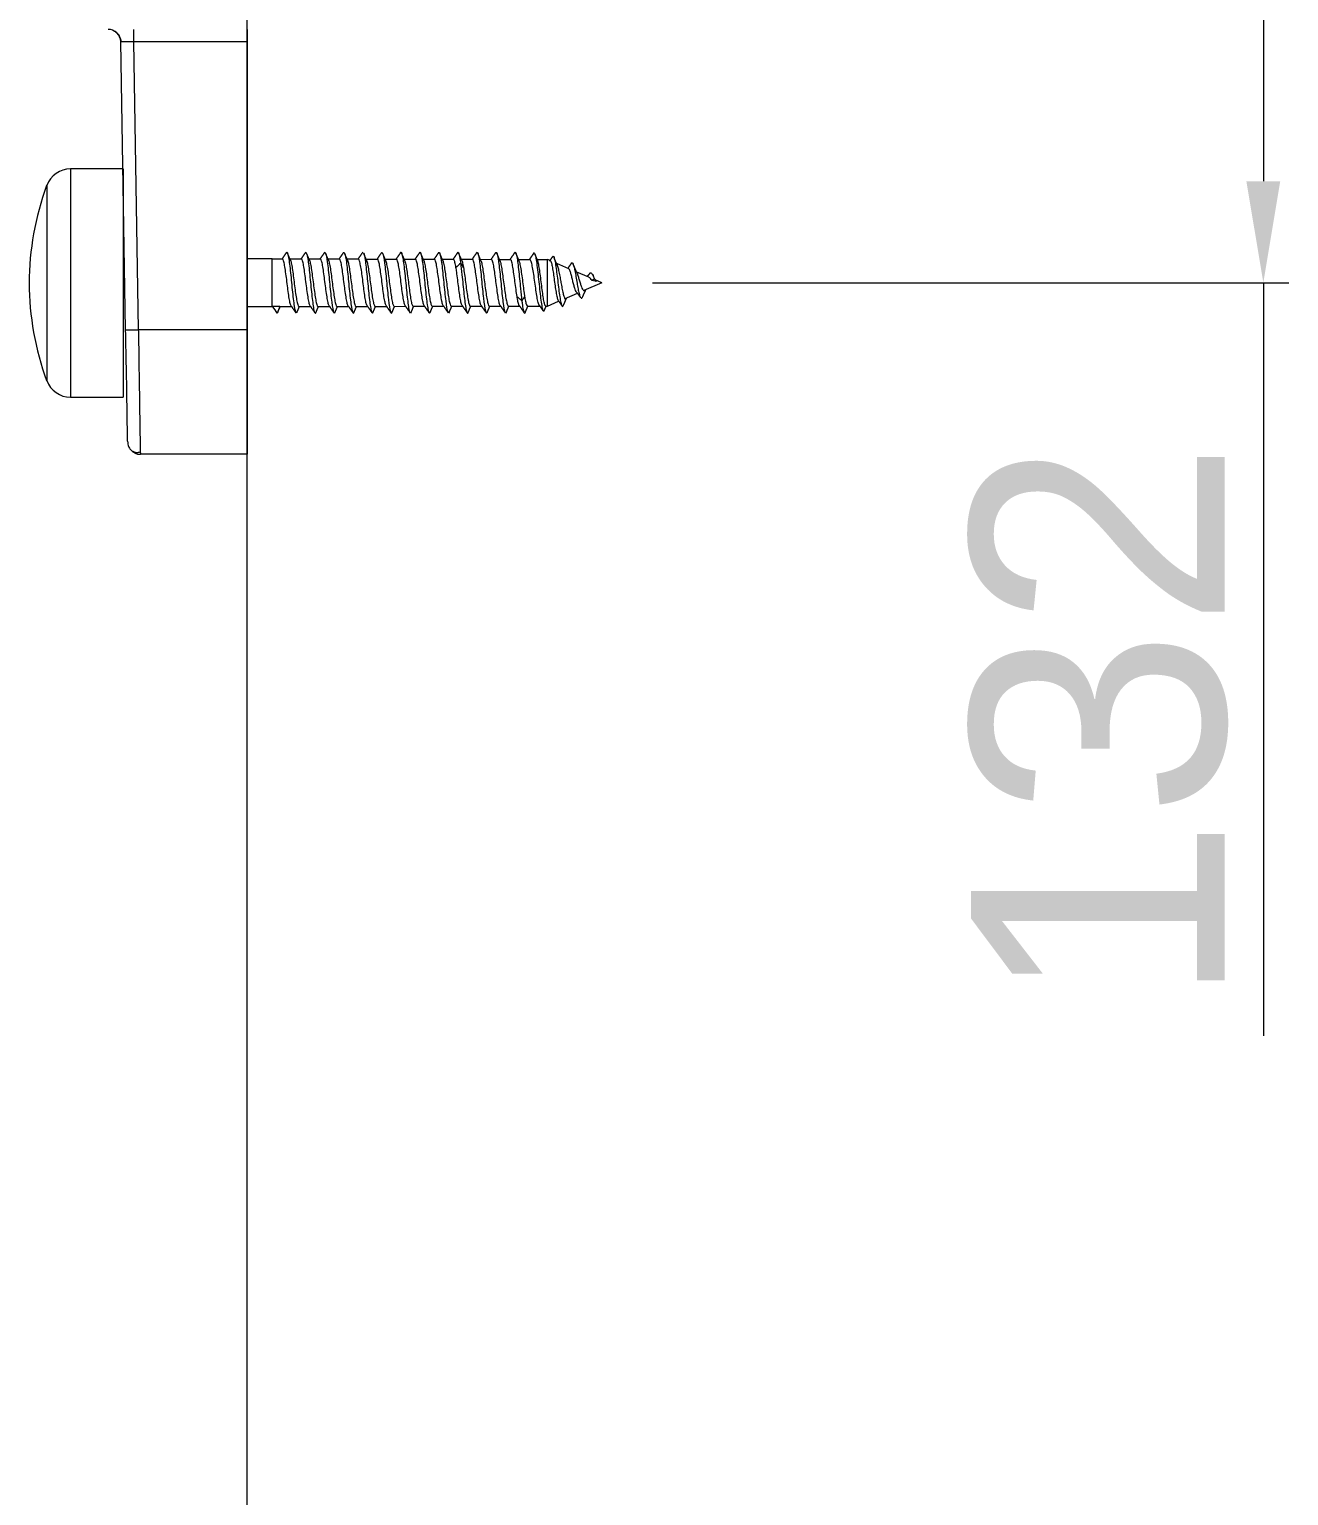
# Model space of a CAD drawing. Extents: x 4791 to 7950, y -873 to 2082.
# Drawn here: x 6746.6 to 6845.8, y 106.5 to 222.1 of the extents above; entities that cross this region are included whole.
import ezdxf

# ---------------------------------------------------------------- set-up
doc = ezdxf.new("R2010")
doc.units = 0
doc.header["$LTSCALE"] = 3
doc.header["$MEASUREMENT"] = 0
doc.header["$PDMODE"] = 3
doc.header["$PDSIZE"] = -10
doc.layers.get('0').update_dxf_attribs({"linetype": 'CONTINUOUS'})
doc.layers.get('DEFPOINTS').update_dxf_attribs({"linetype": 'CONTINUOUS'})
doc.layers.add('1', color=7, linetype='CONTINUOUS', true_color=0xffffff)
doc.layers.add('치수선', color=7, linetype='CONTINUOUS', lineweight=20)
doc.styles.add('Daelim Dimension', font='')
doc.styles.get('Daelim Dimension').set_extended_font_data('나눔고딕')
doc.dimstyles.new('DEFAULT', dxfattribs={"dimscale": 2, "dimtxt": 2, "dimasz": 2, "dimexe": 0, "dimexo": 2, "dimgap": 1, "dimtad": 1, "dimdec": 1, "dimzin": 9, "dimdsep": 46, "dimtxsty": 'Daelim Dimension', "dimcen": 0.5, "dimclrd": 252, "dimclre": 252, "dimclrt": 3, "dimadec": 1, "dimazin": 0, "dimtfac": 1, "dimtdec": 1, "dimtix": 1, "dimtmove": 0, "dimatfit": 3, "dimfxl": 1, "dimtolj": 1, "dimtzin": 1, "dimlwd": 9, "dimlwe": 9, "dimarcsym": 0})

# ---------------------------------------------------------------- blocks, each defined once
blk = doc.blocks.new('*D14')
at = {"color": 5, "lineweight": 9, "ltscale": 0.5, "transparency": 16777216}
for p, q in [((6795.71, 334.54), (6845.85, 334.54)), ((6843.85, 326.54), (6843.85, 210.14)), ((6795.71, 202.14), (6845.85, 202.14)), ((6843.85, 202.14), (6843.85, 142.78))]:
    blk.add_line(p, q, dxfattribs=at)
at = {"color": 5, "ltscale": 0.5, "transparency": 16777216}
for points in [[(6842.51, 326.54), (6845.18, 326.54), (6843.85, 334.54)], [(6842.51, 210.14), (6845.18, 210.14), (6843.85, 202.14)]]:
    blk.add_solid(points, dxfattribs=at)
at = {"layer": 'DEFPOINTS', "color": 0, "ltscale": 0.5, "transparency": 16777216}
for p in [(6791.71, 334.54), (6791.71, 202.14), (6843.85, 202.14)]:
    blk.add_point(p, dxfattribs=at)
at = {"color": 7, "ltscale": 0.5, "transparency": 16777216, "insert": (6830.94, 167.42), "char_height": 20, "attachment_point": 5, "rotation": 90, "style": 'Daelim Dimension'}
blk.add_mtext('\\A1;132', dxfattribs=at)

msp = doc.modelspace()

# ---------------------------------------------------------------- linework, layer by layer
at = {"layer": '1', "color": 7, "linetype": 'Continuous', "lineweight": 13}
for p, q in [((6754.78, 222.11), (6754.78, 221.13)), ((6754.78, 221.13), (6755.17, 198.44)), ((6763.76, 221.13), (6754.78, 221.13)), ((6749.83, 211.11), (6749.83, 193.11)), ((6747.95, 209.8), (6747.95, 194.42)), ((6755.17, 198.44), (6763.76, 198.44))]:
    msp.add_line(p, q, dxfattribs=at)
at = {"layer": '1', "color": 7, "linetype": 'Continuous', "lineweight": 18}
for p, q in [((6763.76, 222.11), (6763.76, 221.13)), ((6754.17, 198.44), (6753.78, 221.13)), ((6763.76, 221.13), (6763.76, 198.44)), ((6763.76, 217.11), (6763.76, 194.42)), ((6753.98, 211.11), (6749.83, 211.11)), ((6753.98, 211.11), (6753.98, 193.11)), ((6765.71, 204.03), (6763.76, 204.03)), ((6765.71, 200.25), (6765.71, 204.03)), ((6765.71, 204.02), (6766.52, 204.02)), ((6767.12, 204.02), (6768.02, 204.01)), ((6768.62, 204.01), (6769.51, 204.01)), ((6770.12, 204.01), (6771.01, 204.01)), ((6771.62, 204.01), (6772.51, 204.01)), ((6773.12, 204), (6774.01, 204)), ((6774.62, 204), (6775.51, 204)), ((6776.12, 204), (6777, 204)), ((6777.62, 204), (6778.5, 203.99)), ((6779.13, 203.99), (6780, 203.99)), ((6780.63, 203.99), (6781.5, 203.99)), ((6782.13, 203.99), (6783, 203.98)), ((6783.63, 203.98), (6784.49, 203.98)), ((6785.13, 203.98), (6786.02, 203.98)), ((6786.61, 203.98), (6787.42, 203.98)), ((6787.65, 203.88), (6787.42, 203.98)), ((6787.42, 200.3), (6787.42, 203.98)), ((6788.13, 203.67), (6789.07, 203.27)), ((6789.71, 203), (6790.66, 202.59)), ((6791.12, 202.44), (6790.94, 202.3)), ((6791.29, 202.23), (6790.94, 202.3)), ((6791.29, 202.23), (6791.12, 202.44)), ((6791.71, 202.14), (6791.19, 202.36)), ((6788.76, 200.87), (6789.78, 201.31)), ((6791.71, 202.14), (6790.28, 201.52)), ((6763.76, 200.25), (6765.71, 200.25)), ((6765.77, 200.26), (6765.71, 200.26)), ((6766.33, 200.26), (6765.77, 200.26)), ((6766.33, 200.26), (6767.27, 200.26)), ((6767.83, 200.26), (6768.77, 200.26)), ((6769.33, 200.26), (6770.26, 200.26)), ((6770.83, 200.27), (6771.76, 200.27)), ((6772.33, 200.27), (6773.26, 200.27)), ((6773.83, 200.27), (6774.76, 200.27)), ((6775.34, 200.27), (6776.26, 200.28)), ((6776.84, 200.28), (6777.75, 200.28)), ((6778.34, 200.28), (6779.25, 200.28)), ((6779.84, 200.28), (6780.75, 200.28)), ((6781.34, 200.29), (6782.25, 200.29)), ((6782.84, 200.29), (6783.75, 200.29)), ((6784.34, 200.29), (6785.22, 200.29)), ((6785.84, 200.29), (6786.82, 200.3)), ((6787.29, 200.3), (6787.42, 200.3)), ((6787.42, 200.3), (6788.3, 200.68)), ((6763.76, 198.44), (6763.76, 188.61)), ((6749.83, 193.11), (6753.98, 193.11)), ((6763.76, 188.61), (6755.33, 188.61))]:
    msp.add_line(p, q, dxfattribs=at)
for centre, radius, start, end in [((6752.78, 221.11), 1, 1, 90), ((6749.83, 209.11), 2, 90, 159.7932), ((6768.84, 202.11), 22.27, 159.7932, 200.2068), ((6749.83, 195.11), 2, 200.2068, 270), ((6755.33, 189.61), 1, 181, 202.4309), ((6755.33, 189.61), 1, 220.9499, 270)]:
    msp.add_arc(centre, radius, start, end, dxfattribs=at)
at = {"layer": '1', "color": 7, "linetype": 'Continuous', "lineweight": 13}
msp.add_ellipse((6755.17, 198.45), major_axis=(-1, -0.017), ratio=0.01745, start_param=0, end_param=1.570492, dxfattribs=at)
at = {"layer": '1', "color": 7, "linetype": 'Continuous', "lineweight": 18}
for points, knots in [([(6753.14, 222.04), (6753.24, 222), (6753.41, 221.91), (6753.63, 221.68), (6753.76, 221.41), (6753.79, 221.23), (6753.8, 221.13)], [0, 0, 0, 0, 0.258086, 0.517364, 0.767539, 1, 1, 1, 1]), ([(6767.23, 200.29), (6767.21, 200.31), (6767.2, 200.33), (6767.16, 200.44), (6767.13, 200.54), (6767.08, 200.81), (6767.05, 200.97), (6767, 201.33), (6766.97, 201.54), (6766.92, 201.95), (6766.89, 202.17), (6766.84, 202.59), (6766.81, 202.8), (6766.75, 203.18), (6766.73, 203.35), (6766.67, 203.64), (6766.65, 203.77), (6766.59, 203.94), (6766.57, 203.99), (6766.53, 204.01), (6766.53, 204.02), (6766.52, 204.02)], [0, 0, 0, 0, 0.054481, 0.054481, 0.169224, 0.169224, 0.284016, 0.284016, 0.398778, 0.398778, 0.513586, 0.513586, 0.628366, 0.628366, 0.743188, 0.743188, 0.857988, 0.857988, 0.972824, 0.972824, 1, 1, 1, 1]), ([(6766.84, 204.51), (6766.84, 204.51), (6766.89, 204.59), (6766.99, 204.37), (6767.15, 203.16), (6767.3, 201.54), (6767.45, 200.23), (6767.54, 199.83), (6767.59, 199.76)], [0, 0, 0, 0, 0.005867, 0.21064, 0.415412, 0.620185, 0.824958, 1, 1, 1, 1]), ([(6767.15, 203.93), (6767.16, 203.92), (6767.16, 203.91), (6767.19, 203.84), (6767.22, 203.73), (6767.27, 203.46), (6767.3, 203.3), (6767.35, 202.94), (6767.38, 202.74), (6767.43, 202.32), (6767.46, 202.1), (6767.51, 201.68), (6767.54, 201.48), (6767.59, 201.1), (6767.62, 200.92), (6767.68, 200.63), (6767.7, 200.51), (6767.76, 200.34), (6767.78, 200.28), (6767.82, 200.26), (6767.82, 200.26), (6767.83, 200.26)], [0, 0, 0, 0, 0.010632, 0.010632, 0.130808, 0.130808, 0.250985, 0.250985, 0.371147, 0.371147, 0.491301, 0.491301, 0.611447, 0.611447, 0.731578, 0.731578, 0.85171, 0.85171, 0.971817, 0.971817, 1, 1, 1, 1]), ([(6768.72, 200.29), (6768.71, 200.31), (6768.7, 200.34), (6768.66, 200.44), (6768.63, 200.55), (6768.58, 200.81), (6768.55, 200.97), (6768.5, 201.34), (6768.47, 201.54), (6768.41, 201.95), (6768.39, 202.17), (6768.33, 202.59), (6768.31, 202.8), (6768.25, 203.17), (6768.23, 203.35), (6768.17, 203.64), (6768.14, 203.76), (6768.09, 203.94), (6768.06, 203.99), (6768.03, 204.01), (6768.02, 204.01), (6768.02, 204.01)], [0, 0, 0, 0, 0.054045, 0.054045, 0.16885, 0.16885, 0.283679, 0.283679, 0.398509, 0.398509, 0.513351, 0.513351, 0.628209, 0.628209, 0.743064, 0.743064, 0.857948, 0.857948, 0.972818, 0.972818, 1, 1, 1, 1]), ([(6768.34, 204.51), (6768.35, 204.53), (6768.41, 204.57), (6768.53, 204.16), (6768.68, 202.8), (6768.84, 201.17), (6768.97, 200.09), (6769.05, 199.81), (6769.09, 199.76)], [0, 0, 0, 0, 0.054253, 0.259176, 0.464099, 0.669022, 0.873945, 1, 1, 1, 1]), ([(6768.66, 203.92), (6768.66, 203.92), (6768.66, 203.91), (6768.69, 203.83), (6768.72, 203.73), (6768.77, 203.46), (6768.8, 203.3), (6768.85, 202.94), (6768.88, 202.74), (6768.93, 202.32), (6768.96, 202.1), (6769.01, 201.68), (6769.04, 201.48), (6769.1, 201.1), (6769.12, 200.92), (6769.18, 200.63), (6769.2, 200.51), (6769.26, 200.34), (6769.28, 200.29), (6769.32, 200.26), (6769.32, 200.26), (6769.33, 200.26)], [0, 0, 0, 0, 0.00929, 0.00929, 0.12963, 0.12963, 0.249984, 0.249984, 0.370303, 0.370303, 0.490635, 0.490635, 0.610934, 0.610934, 0.731245, 0.731245, 0.851526, 0.851526, 0.971814, 0.971814, 1, 1, 1, 1]), ([(6770.22, 200.3), (6770.21, 200.31), (6770.2, 200.34), (6770.16, 200.44), (6770.13, 200.55), (6770.08, 200.81), (6770.05, 200.98), (6769.99, 201.34), (6769.97, 201.54), (6769.91, 201.95), (6769.88, 202.17), (6769.83, 202.59), (6769.8, 202.8), (6769.75, 203.17), (6769.72, 203.35), (6769.67, 203.64), (6769.64, 203.76), (6769.59, 203.93), (6769.56, 203.99), (6769.53, 204.01), (6769.52, 204.01), (6769.51, 204.01)], [0, 0, 0, 0, 0.053191, 0.053191, 0.168136, 0.168136, 0.283056, 0.283056, 0.398024, 0.398024, 0.512961, 0.512961, 0.627945, 0.627945, 0.7429, 0.7429, 0.857899, 0.857899, 0.972875, 0.972875, 1, 1, 1, 1]), ([(6769.84, 204.51), (6769.86, 204.55), (6769.89, 204.54), (6769.91, 204.5), (6769.92, 204.5)], [0, 0, 0, 0, 0.972237, 1, 1, 1, 1]), ([(6769.93, 204.46), (6769.98, 204.35), (6770.07, 203.83), (6770.22, 202.41), (6770.37, 200.82), (6770.5, 199.98), (6770.57, 199.79), (6770.59, 199.76)], [0, 0, 0, 0, 0.207271, 0.442088, 0.676904, 0.911721, 1, 1, 1, 1]), ([(6770.16, 203.92), (6770.16, 203.91), (6770.16, 203.91), (6770.19, 203.83), (6770.22, 203.73), (6770.27, 203.46), (6770.3, 203.3), (6770.35, 202.94), (6770.38, 202.73), (6770.43, 202.32), (6770.46, 202.1), (6770.51, 201.68), (6770.54, 201.48), (6770.6, 201.1), (6770.62, 200.93), (6770.68, 200.64), (6770.71, 200.51), (6770.76, 200.34), (6770.79, 200.29), (6770.82, 200.27), (6770.83, 200.27), (6770.83, 200.27)], [0, 0, 0, 0, 0.010071, 0.010071, 0.130338, 0.130338, 0.250589, 0.250589, 0.370832, 0.370832, 0.491069, 0.491069, 0.611288, 0.611288, 0.73151, 0.73151, 0.851707, 0.851707, 0.971912, 0.971912, 1, 1, 1, 1]), ([(6771.72, 200.3), (6771.7, 200.32), (6771.69, 200.34), (6771.65, 200.44), (6771.63, 200.55), (6771.57, 200.82), (6771.55, 200.98), (6771.49, 201.34), (6771.46, 201.54), (6771.41, 201.95), (6771.38, 202.17), (6771.33, 202.59), (6771.3, 202.8), (6771.25, 203.17), (6771.22, 203.35), (6771.17, 203.64), (6771.14, 203.76), (6771.09, 203.93), (6771.06, 203.98), (6771.03, 204.01), (6771.02, 204.01), (6771.01, 204.01)], [0, 0, 0, 0, 0.051231, 0.051231, 0.166376, 0.166376, 0.281568, 0.281568, 0.396733, 0.396733, 0.511938, 0.511938, 0.627124, 0.627124, 0.742343, 0.742343, 0.857554, 0.857554, 0.972786, 0.972786, 1, 1, 1, 1]), ([(6771.33, 204.51), (6771.34, 204.52), (6771.4, 204.58), (6771.51, 204.31), (6771.66, 203.04), (6771.81, 201.42), (6771.97, 200.08), (6772.09, 199.67), (6772.16, 199.76), (6772.18, 199.82)], [0, 0, 0, 0, 0.021277, 0.202645, 0.384012, 0.56538, 0.746747, 0.928115, 1, 1, 1, 1]), ([(6771.66, 203.92), (6771.66, 203.91), (6771.66, 203.91), (6771.69, 203.83), (6771.72, 203.72), (6771.77, 203.46), (6771.8, 203.29), (6771.85, 202.94), (6771.88, 202.73), (6771.93, 202.32), (6771.96, 202.1), (6772.02, 201.69), (6772.04, 201.48), (6772.1, 201.1), (6772.12, 200.93), (6772.18, 200.64), (6772.21, 200.52), (6772.26, 200.34), (6772.29, 200.29), (6772.32, 200.27), (6772.33, 200.27), (6772.33, 200.27)], [0, 0, 0, 0, 0.011262, 0.011262, 0.131368, 0.131368, 0.251483, 0.251483, 0.371572, 0.371572, 0.491664, 0.491664, 0.611737, 0.611737, 0.731806, 0.731806, 0.851864, 0.851864, 0.971909, 0.971909, 1, 1, 1, 1]), ([(6773.22, 200.3), (6773.2, 200.32), (6773.19, 200.34), (6773.15, 200.45), (6773.12, 200.55), (6773.07, 200.82), (6773.04, 200.98), (6772.99, 201.34), (6772.96, 201.54), (6772.91, 201.95), (6772.88, 202.17), (6772.83, 202.59), (6772.8, 202.79), (6772.75, 203.17), (6772.72, 203.34), (6772.66, 203.63), (6772.64, 203.76), (6772.58, 203.93), (6772.56, 203.98), (6772.52, 204), (6772.52, 204.01), (6772.51, 204.01)], [0, 0, 0, 0, 0.053639, 0.053639, 0.168512, 0.168512, 0.283393, 0.283393, 0.398294, 0.398294, 0.513188, 0.513188, 0.628116, 0.628116, 0.743025, 0.743025, 0.857978, 0.857978, 0.972903, 0.972903, 1, 1, 1, 1]), ([(6772.93, 204.46), (6772.97, 204.37), (6773.06, 203.94), (6773.2, 202.67), (6773.35, 201.06), (6773.48, 200.06), (6773.56, 199.81), (6773.59, 199.77)], [0, 0, 0, 0, 0.169713, 0.404782, 0.639851, 0.87492, 1, 1, 1, 1]), ([(6773.16, 203.91), (6773.16, 203.91), (6773.16, 203.9), (6773.19, 203.83), (6773.22, 203.72), (6773.27, 203.46), (6773.3, 203.29), (6773.35, 202.93), (6773.38, 202.73), (6773.44, 202.32), (6773.46, 202.1), (6773.52, 201.69), (6773.55, 201.48), (6773.6, 201.1), (6773.63, 200.93), (6773.68, 200.64), (6773.71, 200.52), (6773.76, 200.35), (6773.79, 200.29), (6773.82, 200.27), (6773.83, 200.27), (6773.83, 200.27)], [0, 0, 0, 0, 0.008439, 0.008439, 0.128898, 0.128898, 0.249365, 0.249365, 0.369801, 0.369801, 0.490249, 0.490249, 0.610663, 0.610663, 0.731091, 0.731091, 0.851484, 0.851484, 0.971891, 0.971891, 1, 1, 1, 1]), ([(6774.72, 200.3), (6774.7, 200.32), (6774.69, 200.35), (6774.65, 200.45), (6774.62, 200.56), (6774.57, 200.82), (6774.54, 200.98), (6774.49, 201.34), (6774.46, 201.54), (6774.41, 201.95), (6774.38, 202.17), (6774.33, 202.59), (6774.3, 202.79), (6774.24, 203.17), (6774.22, 203.34), (6774.16, 203.63), (6774.14, 203.75), (6774.08, 203.93), (6774.05, 203.98), (6774.02, 204), (6774.02, 204), (6774.01, 204)], [0, 0, 0, 0, 0.055833, 0.055833, 0.170473, 0.170473, 0.285081, 0.285081, 0.399736, 0.399736, 0.514364, 0.514364, 0.629034, 0.629034, 0.743683, 0.743683, 0.858366, 0.858366, 0.973039, 0.973039, 1, 1, 1, 1]), ([(6774.34, 204.51), (6774.37, 204.55), (6774.45, 204.52), (6774.58, 203.8), (6774.73, 202.29), (6774.89, 200.72), (6775.04, 199.74), (6775.13, 199.7), (6775.18, 199.81)], [0, 0, 0, 0, 0.104746, 0.286819, 0.468892, 0.650965, 0.833037, 1, 1, 1, 1]), ([(6774.66, 203.91), (6774.66, 203.9), (6774.66, 203.9), (6774.69, 203.82), (6774.72, 203.72), (6774.77, 203.45), (6774.8, 203.29), (6774.86, 202.93), (6774.88, 202.73), (6774.94, 202.32), (6774.96, 202.1), (6775.02, 201.69), (6775.05, 201.48), (6775.1, 201.11), (6775.13, 200.93), (6775.18, 200.64), (6775.21, 200.52), (6775.26, 200.35), (6775.29, 200.3), (6775.32, 200.28), (6775.33, 200.27), (6775.34, 200.27)], [0, 0, 0, 0, 0.00793, 0.00793, 0.128472, 0.128472, 0.248988, 0.248988, 0.369507, 0.369507, 0.490008, 0.490008, 0.610503, 0.610503, 0.730989, 0.730989, 0.851461, 0.851461, 0.971932, 0.971932, 1, 1, 1, 1]), ([(6776.21, 200.31), (6776.2, 200.33), (6776.19, 200.35), (6776.15, 200.45), (6776.12, 200.56), (6776.07, 200.82), (6776.04, 200.98), (6775.99, 201.34), (6775.96, 201.54), (6775.9, 201.95), (6775.88, 202.17), (6775.82, 202.59), (6775.8, 202.79), (6775.74, 203.17), (6775.72, 203.34), (6775.66, 203.63), (6775.63, 203.75), (6775.58, 203.92), (6775.55, 203.98), (6775.52, 204), (6775.51, 204), (6775.51, 204)], [0, 0, 0, 0, 0.051836, 0.051836, 0.166918, 0.166918, 0.28204, 0.28204, 0.397145, 0.397145, 0.512279, 0.512279, 0.627409, 0.627409, 0.742557, 0.742557, 0.857714, 0.857714, 0.972873, 0.972873, 1, 1, 1, 1]), ([(6775.83, 204.5), (6775.84, 204.52), (6775.9, 204.58), (6776.02, 204.23), (6776.17, 202.92), (6776.33, 201.3), (6776.46, 200.14), (6776.55, 199.82), (6776.58, 199.77)], [0, 0, 0, 0, 0.043897, 0.247911, 0.451926, 0.655941, 0.859955, 1, 1, 1, 1]), ([(6776.16, 203.92), (6776.16, 203.91), (6776.16, 203.9), (6776.19, 203.82), (6776.22, 203.72), (6776.28, 203.45), (6776.3, 203.29), (6776.36, 202.93), (6776.38, 202.73), (6776.44, 202.32), (6776.47, 202.1), (6776.52, 201.69), (6776.55, 201.48), (6776.6, 201.11), (6776.63, 200.93), (6776.68, 200.64), (6776.71, 200.52), (6776.76, 200.35), (6776.79, 200.3), (6776.82, 200.28), (6776.83, 200.28), (6776.84, 200.28)], [0, 0, 0, 0, 0.016921, 0.016921, 0.136348, 0.136348, 0.255789, 0.255789, 0.375198, 0.375198, 0.494617, 0.494617, 0.614008, 0.614008, 0.733404, 0.733404, 0.852779, 0.852779, 0.972152, 0.972152, 1, 1, 1, 1]), ([(6777.71, 200.31), (6777.7, 200.33), (6777.69, 200.35), (6777.65, 200.45), (6777.62, 200.56), (6777.57, 200.82), (6777.54, 200.99), (6777.48, 201.34), (6777.46, 201.54), (6777.4, 201.95), (6777.38, 202.17), (6777.32, 202.59), (6777.29, 202.79), (6777.24, 203.17), (6777.21, 203.34), (6777.16, 203.63), (6777.13, 203.75), (6777.08, 203.92), (6777.05, 203.97), (6777.02, 203.99), (6777.01, 204), (6777, 204)], [0, 0, 0, 0, 0.054595, 0.054595, 0.169375, 0.169375, 0.284143, 0.284143, 0.398949, 0.398949, 0.513733, 0.513733, 0.628563, 0.628563, 0.743363, 0.743363, 0.858211, 0.858211, 0.97303, 0.97303, 1, 1, 1, 1]), ([(6777.34, 204.51), (6777.36, 204.54), (6777.43, 204.55), (6777.55, 203.99), (6777.71, 202.55), (6777.86, 200.94), (6778.02, 199.81), (6778.12, 199.68), (6778.18, 199.8), (6778.18, 199.81)], [0, 0, 0, 0, 0.07771, 0.259607, 0.441504, 0.623401, 0.805298, 0.987195, 1, 1, 1, 1]), ([(6777.66, 203.9), (6777.67, 203.9), (6777.67, 203.89), (6777.7, 203.82), (6777.72, 203.71), (6777.78, 203.45), (6777.8, 203.29), (6777.86, 202.93), (6777.89, 202.73), (6777.94, 202.32), (6777.97, 202.1), (6778.02, 201.69), (6778.05, 201.48), (6778.1, 201.11), (6778.13, 200.94), (6778.18, 200.65), (6778.21, 200.53), (6778.26, 200.36), (6778.29, 200.3), (6778.33, 200.28), (6778.33, 200.28), (6778.34, 200.28)], [0, 0, 0, 0, 0.007902, 0.007902, 0.128443, 0.128443, 0.248981, 0.248981, 0.369498, 0.369498, 0.49002, 0.49002, 0.610514, 0.610514, 0.731019, 0.731019, 0.851491, 0.851491, 0.971976, 0.971976, 1, 1, 1, 1]), ([(6779.21, 200.31), (6779.2, 200.33), (6779.18, 200.35), (6779.14, 200.46), (6779.12, 200.56), (6779.06, 200.83), (6779.04, 200.99), (6778.98, 201.35), (6778.95, 201.55), (6778.9, 201.95), (6778.87, 202.17), (6778.82, 202.59), (6778.79, 202.79), (6778.74, 203.16), (6778.71, 203.34), (6778.66, 203.63), (6778.63, 203.75), (6778.58, 203.92), (6778.55, 203.97), (6778.52, 203.99), (6778.51, 203.99), (6778.5, 203.99)], [0, 0, 0, 0, 0.055558, 0.055558, 0.170237, 0.170237, 0.284892, 0.284892, 0.399585, 0.399585, 0.514262, 0.514262, 0.628969, 0.628969, 0.743671, 0.743671, 0.85839, 0.85839, 0.973119, 0.973119, 1, 1, 1, 1]), ([(6778.84, 204.51), (6778.87, 204.56), (6778.95, 204.5), (6779.09, 203.7), (6779.24, 202.16), (6779.4, 200.61), (6779.51, 199.91), (6779.58, 199.78), (6779.59, 199.76)], [0, 0, 0, 0, 0.132669, 0.33749, 0.542311, 0.747132, 0.951953, 1, 1, 1, 1]), ([(6779.16, 203.9), (6779.17, 203.9), (6779.17, 203.89), (6779.2, 203.82), (6779.22, 203.71), (6779.28, 203.45), (6779.31, 203.29), (6779.36, 202.93), (6779.39, 202.73), (6779.44, 202.32), (6779.47, 202.1), (6779.52, 201.69), (6779.55, 201.48), (6779.6, 201.11), (6779.63, 200.94), (6779.68, 200.65), (6779.71, 200.53), (6779.77, 200.36), (6779.79, 200.31), (6779.83, 200.28), (6779.83, 200.28), (6779.84, 200.28)], [0, 0, 0, 0, 0.008424, 0.008424, 0.12892, 0.12892, 0.249382, 0.249382, 0.369855, 0.369855, 0.4903, 0.4903, 0.61075, 0.61075, 0.731179, 0.731179, 0.851605, 0.851605, 0.972019, 0.972019, 1, 1, 1, 1]), ([(6780.21, 203.33), (6780.18, 203.49), (6780.15, 203.63), (6780.1, 203.84), (6780.07, 203.92), (6780.03, 203.98), (6780.02, 203.99), (6780, 203.99)], [0, 0, 0, 0, 0.392275, 0.392275, 0.784631, 0.784631, 1, 1, 1, 1]), ([(6780.34, 204.51), (6780.38, 204.58), (6780.46, 204.46), (6780.54, 203.96), (6780.58, 203.69)], [0, 0, 0, 0, 0.563089, 1, 1, 1, 1]), ([(6780.58, 203.69), (6780.61, 203.42), (6780.7, 202.63), (6780.84, 201.18), (6780.99, 199.94), (6781.11, 199.67), (6781.17, 199.78), (6781.18, 199.81)], [0, 0, 0, 0, 0.174864, 0.429653, 0.684443, 0.939233, 1, 1, 1, 1]), ([(6780.67, 203.9), (6780.67, 203.89), (6780.67, 203.89), (6780.7, 203.81), (6780.73, 203.71), (6780.77, 203.5), (6780.78, 203.42), (6780.8, 203.33)], [0, 0, 0, 0, 0.037034, 0.037034, 0.658916, 0.658916, 1, 1, 1, 1]), ([(6782.21, 200.32), (6782.19, 200.33), (6782.18, 200.36), (6782.14, 200.46), (6782.11, 200.57), (6782.06, 200.83), (6782.03, 200.99), (6781.98, 201.35), (6781.95, 201.55), (6781.9, 201.96), (6781.87, 202.17), (6781.82, 202.58), (6781.79, 202.79), (6781.73, 203.16), (6781.71, 203.33), (6781.65, 203.62), (6781.63, 203.74), (6781.57, 203.91), (6781.54, 203.97), (6781.51, 203.99), (6781.51, 203.99), (6781.5, 203.99)], [0, 0, 0, 0, 0.054759, 0.054759, 0.16954, 0.16954, 0.284295, 0.284295, 0.399099, 0.399099, 0.513871, 0.513871, 0.628691, 0.628691, 0.743482, 0.743482, 0.858317, 0.858317, 0.973129, 0.973129, 1, 1, 1, 1]), ([(6781.84, 204.51), (6781.86, 204.55), (6781.94, 204.54), (6782.07, 203.9), (6782.22, 202.42), (6782.37, 200.83), (6782.53, 199.77), (6782.63, 199.69), (6782.68, 199.81)], [0, 0, 0, 0, 0.090618, 0.272824, 0.455031, 0.637238, 0.819444, 1, 1, 1, 1]), ([(6782.17, 203.89), (6782.17, 203.89), (6782.17, 203.89), (6782.2, 203.81), (6782.23, 203.71), (6782.28, 203.44), (6782.31, 203.28), (6782.36, 202.93), (6782.39, 202.73), (6782.44, 202.32), (6782.47, 202.1), (6782.52, 201.69), (6782.55, 201.48), (6782.61, 201.11), (6782.63, 200.94), (6782.69, 200.65), (6782.71, 200.53), (6782.77, 200.36), (6782.8, 200.31), (6782.83, 200.29), (6782.84, 200.29), (6782.84, 200.29)], [0, 0, 0, 0, 0.008061, 0.008061, 0.1286, 0.1286, 0.249123, 0.249123, 0.369637, 0.369637, 0.490146, 0.490146, 0.610637, 0.610637, 0.73113, 0.73113, 0.851597, 0.851597, 0.972074, 0.972074, 1, 1, 1, 1]), ([(6783.7, 200.32), (6783.69, 200.34), (6783.68, 200.36), (6783.64, 200.47), (6783.61, 200.57), (6783.56, 200.83), (6783.53, 200.99), (6783.48, 201.35), (6783.45, 201.55), (6783.39, 201.96), (6783.37, 202.17), (6783.31, 202.58), (6783.29, 202.79), (6783.23, 203.16), (6783.21, 203.33), (6783.15, 203.62), (6783.12, 203.74), (6783.07, 203.91), (6783.04, 203.96), (6783.01, 203.98), (6783, 203.98), (6783, 203.98)], [0, 0, 0, 0, 0.054664, 0.054664, 0.169455, 0.169455, 0.284233, 0.284233, 0.399038, 0.399038, 0.513842, 0.513842, 0.628659, 0.628659, 0.74349, 0.74349, 0.858321, 0.858321, 0.97318, 0.97318, 1, 1, 1, 1]), ([(6783.34, 204.51), (6783.37, 204.56), (6783.46, 204.48), (6783.6, 203.59), (6783.76, 202.03), (6783.91, 200.51), (6784.02, 199.89), (6784.08, 199.77), (6784.09, 199.76)], [0, 0, 0, 0, 0.148338, 0.353242, 0.558147, 0.763052, 0.967957, 1, 1, 1, 1]), ([(6783.67, 203.89), (6783.67, 203.89), (6783.67, 203.88), (6783.7, 203.81), (6783.73, 203.7), (6783.78, 203.44), (6783.81, 203.28), (6783.86, 202.92), (6783.89, 202.73), (6783.94, 202.32), (6783.97, 202.1), (6784.03, 201.69), (6784.05, 201.49), (6784.11, 201.11), (6784.13, 200.94), (6784.19, 200.66), (6784.22, 200.54), (6784.27, 200.37), (6784.3, 200.31), (6784.33, 200.29), (6784.34, 200.29), (6784.34, 200.29)], [0, 0, 0, 0, 0.009226, 0.009226, 0.129635, 0.129635, 0.25001, 0.25001, 0.370398, 0.370398, 0.490752, 0.490752, 0.611118, 0.611118, 0.731453, 0.731453, 0.851797, 0.851797, 0.972116, 0.972116, 1, 1, 1, 1]), ([(6785.02, 201.04), (6784.99, 201.21), (6784.97, 201.4), (6784.91, 201.8), (6784.89, 202.01), (6784.83, 202.43), (6784.8, 202.64), (6784.75, 203.02), (6784.72, 203.21), (6784.67, 203.52), (6784.64, 203.65), (6784.59, 203.85), (6784.56, 203.92), (6784.52, 203.97), (6784.51, 203.98), (6784.5, 203.98)], [0, 0, 0, 0, 0.154322, 0.154322, 0.308674, 0.308674, 0.463007, 0.463007, 0.617395, 0.617395, 0.771751, 0.771751, 0.926169, 0.926169, 1, 1, 1, 1]), ([(6784.84, 204.51), (6784.89, 204.58), (6784.99, 204.41), (6785.14, 203.26), (6785.28, 201.81), (6785.36, 201), (6785.4, 200.72)], [0, 0, 0, 0, 0.264341, 0.538197, 0.812052, 1, 1, 1, 1]), ([(6785.17, 203.9), (6785.17, 203.89), (6785.17, 203.88), (6785.2, 203.81), (6785.23, 203.7), (6785.28, 203.44), (6785.31, 203.28), (6785.36, 202.92), (6785.39, 202.72), (6785.45, 202.32), (6785.47, 202.1), (6785.53, 201.69), (6785.55, 201.49), (6785.59, 201.21), (6785.61, 201.13), (6785.62, 201.05)], [0, 0, 0, 0, 0.018836, 0.018836, 0.198008, 0.198008, 0.377167, 0.377167, 0.556317, 0.556317, 0.735439, 0.735439, 0.914566, 0.914566, 1, 1, 1, 1]), ([(6786.79, 200.34), (6786.76, 200.38), (6786.74, 200.43), (6786.68, 200.61), (6786.65, 200.74), (6786.59, 201.04), (6786.57, 201.22), (6786.51, 201.61), (6786.47, 201.81), (6786.42, 202.23), (6786.39, 202.44), (6786.33, 202.84), (6786.3, 203.04), (6786.24, 203.37), (6786.21, 203.53), (6786.15, 203.76), (6786.12, 203.86), (6786.07, 203.96), (6786.05, 203.98), (6786.03, 203.98)], [0, 0, 0, 0, 0.09146, 0.09146, 0.20805, 0.20805, 0.324691, 0.324691, 0.441265, 0.441265, 0.557902, 0.557902, 0.674438, 0.674438, 0.791064, 0.791064, 0.907574, 0.907574, 1, 1, 1, 1]), ([(6786.43, 204.42), (6786.44, 204.38), (6786.46, 204.33), (6786.5, 204.14), (6786.53, 203.99), (6786.58, 203.62), (6786.61, 203.39), (6786.66, 202.92), (6786.69, 202.67), (6786.75, 202.15), (6786.77, 201.87), (6786.83, 201.37), (6786.85, 201.13), (6786.91, 200.7), (6786.94, 200.5), (6786.99, 200.19), (6787.02, 200.07), (6787.05, 199.96), (6787.06, 199.94), (6787.08, 199.92)], [0, 0, 0, 0, 0.078834, 0.078834, 0.202831, 0.202831, 0.331812, 0.331812, 0.454316, 0.454316, 0.582306, 0.582306, 0.704004, 0.704004, 0.830037, 0.830037, 0.951545, 0.951545, 1, 1, 1, 1]), ([(6787.29, 200.3), (6787.27, 200.3), (6787.26, 200.31), (6787.22, 200.36), (6787.2, 200.43), (6787.15, 200.63), (6787.12, 200.76), (6787.07, 201.07), (6787.05, 201.25), (6787, 201.63), (6786.97, 201.84), (6786.92, 202.26), (6786.89, 202.47), (6786.84, 202.87), (6786.82, 203.06), (6786.76, 203.39), (6786.74, 203.54), (6786.69, 203.76), (6786.67, 203.84), (6786.65, 203.89)], [0, 0, 0, 0, 0.057513, 0.057513, 0.177228, 0.177228, 0.296954, 0.296954, 0.4167, 0.4167, 0.536487, 0.536487, 0.656265, 0.656265, 0.776109, 0.776109, 0.895926, 0.895926, 1, 1, 1, 1]), ([(6787.64, 203.88), (6787.65, 203.88), (6787.66, 203.86), (6787.7, 203.8), (6787.73, 203.72), (6787.78, 203.51), (6787.8, 203.38), (6787.85, 203.08), (6787.88, 202.9), (6787.93, 202.55), (6787.95, 202.36), (6788, 201.99), (6788.03, 201.8), (6788.08, 201.47), (6788.11, 201.31), (6788.16, 201.05), (6788.19, 200.94), (6788.23, 200.8), (6788.25, 200.76), (6788.27, 200.73)], [0, 0, 0, 0, 0.063927, 0.063927, 0.192228, 0.192228, 0.320024, 0.320024, 0.444064, 0.444064, 0.566522, 0.566522, 0.687038, 0.687038, 0.804064, 0.804064, 0.919354, 0.919354, 1, 1, 1, 1]), ([(6787.82, 204.18), (6787.83, 204.21), (6787.84, 204.22), (6787.89, 204.23), (6787.91, 204.2), (6787.97, 204.05), (6787.99, 203.94), (6788.05, 203.65), (6788.08, 203.47), (6788.13, 203.08), (6788.16, 202.87), (6788.21, 202.43), (6788.24, 202.19), (6788.29, 201.74), (6788.32, 201.52), (6788.38, 201.12), (6788.4, 200.94), (6788.46, 200.64), (6788.48, 200.52), (6788.53, 200.38), (6788.54, 200.34), (6788.56, 200.31)], [0, 0, 0, 0, 0.05755, 0.05755, 0.17344, 0.17344, 0.284214, 0.284214, 0.399862, 0.399862, 0.507297, 0.507297, 0.619671, 0.619671, 0.728107, 0.728107, 0.83455, 0.83455, 0.939618, 0.939618, 1, 1, 1, 1]), ([(6788.18, 203.56), (6788.19, 203.53), (6788.2, 203.49), (6788.24, 203.36), (6788.27, 203.23), (6788.33, 202.96), (6788.36, 202.81), (6788.42, 202.51), (6788.44, 202.37), (6788.47, 202.24)], [0, 0, 0, 0, 0.137776, 0.137776, 0.447026, 0.447026, 0.75074, 0.75074, 1, 1, 1, 1]), ([(6789.3, 203.67), (6789.31, 203.69), (6789.32, 203.7), (6789.36, 203.73), (6789.39, 203.71), (6789.44, 203.62), (6789.47, 203.54), (6789.53, 203.34), (6789.55, 203.22), (6789.61, 202.94), (6789.64, 202.78), (6789.69, 202.45), (6789.72, 202.28), (6789.78, 201.96), (6789.8, 201.8), (6789.86, 201.52), (6789.89, 201.39), (6789.94, 201.17), (6789.97, 201.09), (6790.01, 201), (6790.02, 200.98), (6790.03, 200.97)], [0, 0, 0, 0, 0.056483, 0.056483, 0.177809, 0.177809, 0.299492, 0.299492, 0.415612, 0.415612, 0.531289, 0.531289, 0.646863, 0.646863, 0.753256, 0.753256, 0.860814, 0.860814, 0.962931, 0.962931, 1, 1, 1, 1]), ([(6780.71, 200.32), (6780.69, 200.33), (6780.68, 200.36), (6780.64, 200.46), (6780.61, 200.57), (6780.56, 200.83), (6780.53, 200.99), (6780.48, 201.35), (6780.45, 201.55), (6780.4, 201.95), (6780.37, 202.17), (6780.32, 202.58), (6780.29, 202.79), (6780.25, 203.1), (6780.23, 203.23), (6780.21, 203.33)], [0, 0, 0, 0, 0.075221, 0.075221, 0.23797, 0.23797, 0.400755, 0.400755, 0.56354, 0.56354, 0.726342, 0.726342, 0.889164, 0.889164, 1, 1, 1, 1]), ([(6780.8, 203.33), (6780.82, 203.17), (6780.85, 202.99), (6780.91, 202.6), (6780.93, 202.39), (6780.99, 201.97), (6781.01, 201.76), (6781.07, 201.36), (6781.1, 201.17), (6781.15, 200.84), (6781.18, 200.69), (6781.23, 200.47), (6781.26, 200.38), (6781.3, 200.3), (6781.32, 200.29), (6781.34, 200.29)], [0, 0, 0, 0, 0.149736, 0.149736, 0.299491, 0.299491, 0.449223, 0.449223, 0.59896, 0.59896, 0.748664, 0.748664, 0.89838, 0.89838, 1, 1, 1, 1]), ([(6789.71, 201.4), (6789.7, 201.41), (6789.69, 201.43), (6789.65, 201.49), (6789.62, 201.56), (6789.57, 201.71), (6789.54, 201.8), (6789.49, 202), (6789.46, 202.11), (6789.4, 202.32), (6789.38, 202.44), (6789.32, 202.65), (6789.3, 202.75), (6789.24, 202.94), (6789.22, 203.02), (6789.16, 203.16), (6789.14, 203.21), (6789.1, 203.25), (6789.08, 203.26), (6789.07, 203.27)], [0, 0, 0, 0, 0.039908, 0.039908, 0.153866, 0.153866, 0.273552, 0.273552, 0.395912, 0.395912, 0.523537, 0.523537, 0.653446, 0.653446, 0.789812, 0.789812, 0.929506, 0.929506, 1, 1, 1, 1]), ([(6789.73, 202.94), (6789.74, 202.93), (6789.75, 202.91), (6789.78, 202.82), (6789.81, 202.74), (6789.86, 202.56), (6789.89, 202.46), (6789.95, 202.26), (6789.98, 202.16), (6790.04, 201.97), (6790.06, 201.89), (6790.12, 201.74), (6790.15, 201.67), (6790.21, 201.58), (6790.24, 201.54), (6790.29, 201.51), (6790.32, 201.51), (6790.38, 201.53), (6790.4, 201.55), (6790.43, 201.58)], [0, 0, 0, 0, 0.037412, 0.037412, 0.175641, 0.175641, 0.313633, 0.313633, 0.447021, 0.447021, 0.569863, 0.569863, 0.689437, 0.689437, 0.803726, 0.803726, 0.911587, 0.911587, 1, 1, 1, 1]), ([(6790.94, 202.3), (6790.94, 202.3), (6790.94, 202.3), (6790.94, 202.31), (6790.94, 202.31), (6790.93, 202.31), (6790.93, 202.32), (6790.9, 202.35), (6790.88, 202.38), (6790.83, 202.44), (6790.8, 202.48), (6790.73, 202.54), (6790.7, 202.57), (6790.67, 202.59), (6790.66, 202.59), (6790.66, 202.59)], [0, 0, 0, 0, 0.002538, 0.002538, 0.014095, 0.014095, 0.060334, 0.060334, 0.246756, 0.246756, 0.591836, 0.591836, 0.940893, 0.940893, 1, 1, 1, 1]), ([(6790.74, 202.86), (6790.74, 202.87), (6790.75, 202.88), (6790.78, 202.91), (6790.81, 202.93), (6790.87, 202.91), (6790.9, 202.89), (6790.95, 202.81), (6790.98, 202.76), (6791.04, 202.64), (6791.07, 202.57), (6791.11, 202.48), (6791.11, 202.46), (6791.12, 202.44)], [0, 0, 0, 0, 0.05112, 0.05112, 0.296836, 0.296836, 0.52796, 0.52796, 0.745753, 0.745753, 0.948169, 0.948169, 1, 1, 1, 1]), ([(6791.22, 202.32), (6791.22, 202.32), (6791.21, 202.33), (6791.2, 202.35), (6791.18, 202.37), (6791.15, 202.43), (6791.1, 202.53), (6791.05, 202.62), (6791.02, 202.68), (6791.01, 202.7)], [0, 0, 0, 0, 0.046285, 0.082977, 0.149039, 0.269098, 0.552354, 0.852191, 1, 1, 1, 1]), ([(6788.47, 202.24), (6788.48, 202.17), (6788.49, 202.11), (6788.53, 201.89), (6788.56, 201.74), (6788.61, 201.46), (6788.64, 201.33), (6788.69, 201.12), (6788.72, 201.04), (6788.78, 200.92), (6788.8, 200.88), (6788.86, 200.86), (6788.89, 200.88), (6788.92, 200.93), (6788.92, 200.93), (6788.92, 200.93)], [0, 0, 0, 0, 0.074022, 0.074022, 0.260421, 0.260421, 0.447454, 0.447454, 0.62992, 0.62992, 0.80861, 0.80861, 0.983692, 0.983692, 1, 1, 1, 1]), ([(6785.25, 200.29), (6785.23, 200.29), (6785.21, 200.31), (6785.17, 200.38), (6785.14, 200.46), (6785.09, 200.67), (6785.06, 200.81), (6785.03, 201), (6785.03, 201.02), (6785.02, 201.04)], [0, 0, 0, 0, 0.222266, 0.222266, 0.586269, 0.586269, 0.950342, 0.950342, 1, 1, 1, 1]), ([(6785.4, 200.72), (6785.4, 200.71), (6785.4, 200.71), (6785.4, 200.69), (6785.4, 200.68), (6785.41, 200.61), (6785.42, 200.56), (6785.45, 200.31), (6785.48, 200.15), (6785.53, 199.9), (6785.56, 199.81), (6785.61, 199.73), (6785.64, 199.73), (6785.67, 199.79), (6785.67, 199.8), (6785.68, 199.8)], [0, 0, 0, 0, 0.004525, 0.004525, 0.022625, 0.022625, 0.095146, 0.095146, 0.38228, 0.38228, 0.668783, 0.668783, 0.96531, 0.96531, 1, 1, 1, 1]), ([(6785.62, 201.05), (6785.63, 200.99), (6785.64, 200.95), (6785.67, 200.75), (6785.7, 200.61), (6785.75, 200.42), (6785.78, 200.35), (6785.82, 200.3), (6785.83, 200.29), (6785.84, 200.29)], [0, 0, 0, 0, 0.108355, 0.108355, 0.472487, 0.472487, 0.836633, 0.836633, 1, 1, 1, 1]), ([(6788.59, 200.28), (6788.59, 200.28), (6788.59, 200.27), (6788.62, 200.26), (6788.65, 200.28), (6788.68, 200.34), (6788.68, 200.35), (6788.68, 200.35)], [0, 0, 0, 0, 0.053174, 0.053174, 0.932001, 0.932001, 1, 1, 1, 1]), ([(6790.08, 200.92), (6790.08, 200.92), (6790.08, 200.92), (6790.11, 200.91), (6790.14, 200.93), (6790.18, 200.99), (6790.19, 201.01), (6790.21, 201.05)], [0, 0, 0, 0, 0.035056, 0.035056, 0.669598, 0.669598, 1, 1, 1, 1]), ([(6769.11, 199.74), (6769.12, 199.73), (6769.14, 199.74), (6769.17, 199.78), (6769.18, 199.81)], [0, 0, 0, 0, 0.527936, 1, 1, 1, 1]), ([(6773.6, 199.75), (6773.62, 199.73), (6773.65, 199.74), (6773.67, 199.79), (6773.68, 199.81)], [0, 0, 0, 0, 0.69967, 1, 1, 1, 1]), ([(6787.12, 199.89), (6787.12, 199.89), (6787.12, 199.89), (6787.14, 199.89), (6787.16, 199.92), (6787.18, 199.96)], [0, 0, 0, 0, 0.052185, 0.052185, 1, 1, 1, 1]), ([(6754.33, 189.59), (6754.33, 189.59), (6754.31, 190.54), (6754.26, 193.81), (6754.22, 196.1), (6754.17, 198.44)], [0, 0, 0, 0, 0.5, 0.5, 1, 1, 1, 1]), ([(6754.4, 189.23), (6754.44, 189.14), (6754.55, 188.97), (6754.78, 188.8), (6755.05, 188.74), (6755.23, 188.77), (6755.33, 188.8)], [0, 0, 0, 0, 0.246501, 0.498136, 0.7506, 1, 1, 1, 1])]:
    msp.add_open_spline(points, degree=3, knots=knots, dxfattribs=at)
at = {"layer": '1', "color": 7, "linetype": 'Continuous', "lineweight": 13}
for points, knots in [([(6754.78, 221.13), (6754.77, 221.13), (6754.76, 221.13), (6754.75, 221.13), (6754.73, 221.13), (6754.71, 221.13), (6754.7, 221.13), (6754.68, 221.13), (6754.66, 221.13), (6754.65, 221.13), (6754.63, 221.13), (6754.62, 221.13), (6754.6, 221.13), (6754.58, 221.13), (6754.57, 221.13), (6754.55, 221.13), (6754.54, 221.13), (6754.52, 221.13), (6754.5, 221.13), (6754.49, 221.13), (6754.47, 221.13), (6754.46, 221.13), (6754.44, 221.13), (6754.43, 221.13), (6754.41, 221.13), (6754.4, 221.13), (6754.38, 221.13), (6754.37, 221.13), (6754.35, 221.13), (6754.34, 221.13), (6754.32, 221.13), (6754.31, 221.13), (6754.29, 221.13), (6754.28, 221.13), (6754.26, 221.13), (6754.25, 221.13), (6754.24, 221.13), (6754.22, 221.13), (6754.21, 221.13), (6754.2, 221.13), (6754.18, 221.13), (6754.17, 221.13), (6754.16, 221.13), (6754.14, 221.13), (6754.13, 221.13), (6754.12, 221.13), (6754.11, 221.13), (6754.1, 221.13), (6754.08, 221.13), (6754.07, 221.13), (6754.06, 221.13), (6754.05, 221.13), (6754.04, 221.13), (6754.03, 221.13), (6754.02, 221.13), (6754.01, 221.13), (6754, 221.13), (6753.99, 221.13), (6753.98, 221.13), (6753.97, 221.13), (6753.96, 221.13), (6753.95, 221.13), (6753.94, 221.13), (6753.93, 221.13), (6753.92, 221.13), (6753.91, 221.13), (6753.9, 221.13), (6753.9, 221.13), (6753.89, 221.13), (6753.88, 221.13), (6753.87, 221.13), (6753.87, 221.13), (6753.86, 221.13), (6753.85, 221.13), (6753.85, 221.13), (6753.84, 221.13), (6753.84, 221.13), (6753.83, 221.13), (6753.83, 221.13), (6753.82, 221.13), (6753.82, 221.13), (6753.81, 221.13), (6753.81, 221.13), (6753.8, 221.13), (6753.8, 221.13), (6753.8, 221.13), (6753.79, 221.13), (6753.79, 221.13), (6753.79, 221.13), (6753.79, 221.13), (6753.79, 221.13), (6753.78, 221.13), (6753.78, 221.13), (6753.78, 221.13), (6753.78, 221.13), (6753.78, 221.13), (6753.78, 221.13), (6753.78, 221.13), (6753.78, 221.13)], [0, 0, 0, 0, 0.010421, 0.020841, 0.031262, 0.041682, 0.052101, 0.062521, 0.07294, 0.083359, 0.093778, 0.104197, 0.114615, 0.125033, 0.135451, 0.145869, 0.156287, 0.166704, 0.177122, 0.187539, 0.197956, 0.208372, 0.218789, 0.229206, 0.239622, 0.250038, 0.260454, 0.27087, 0.281286, 0.291702, 0.302117, 0.312533, 0.322948, 0.333363, 0.343779, 0.354194, 0.364609, 0.375024, 0.385439, 0.395854, 0.406268, 0.416683, 0.427098, 0.437512, 0.447927, 0.458342, 0.468756, 0.479171, 0.489585, 0.5, 0.510415, 0.520829, 0.531244, 0.541658, 0.552073, 0.562488, 0.572902, 0.583317, 0.593732, 0.604146, 0.614561, 0.624976, 0.635391, 0.645806, 0.656221, 0.666637, 0.677052, 0.687467, 0.697883, 0.708298, 0.718714, 0.72913, 0.739546, 0.749962, 0.760378, 0.770794, 0.781211, 0.791628, 0.802044, 0.812461, 0.822878, 0.833296, 0.843713, 0.854131, 0.864549, 0.874967, 0.885385, 0.895803, 0.906222, 0.916641, 0.92706, 0.937479, 0.947899, 0.958318, 0.968738, 0.979159, 0.989579, 1, 1, 1, 1]), ([(6785.4, 200.72), (6785.39, 200.72), (6785.36, 200.75), (6785.32, 200.78), (6785.27, 200.83), (6785.2, 200.89), (6785.12, 200.96), (6785.05, 201.02), (6785.02, 201.04)], [0, 0, 0, 0, 0.072629, 0.205494, 0.33836, 0.471225, 0.736957, 1, 1, 1, 1]), ([(6785.62, 201.05), (6785.61, 201.04), (6785.6, 201.02), (6785.57, 200.98), (6785.54, 200.93), (6785.51, 200.88), (6785.48, 200.84), (6785.45, 200.79), (6785.42, 200.75), (6785.4, 200.72), (6785.4, 200.72)], [0, 0, 0, 0, 0.063347, 0.206746, 0.350145, 0.493544, 0.636943, 0.780342, 0.923741, 1, 1, 1, 1]), ([(6755.17, 198.44), (6755.18, 198.03), (6755.19, 197.62), (6755.2, 196.83), (6755.21, 196.45), (6755.22, 195.7), (6755.22, 195.33), (6755.23, 194.63), (6755.24, 194.29), (6755.25, 193.64), (6755.25, 193.33), (6755.26, 192.74), (6755.26, 192.46), (6755.27, 191.93), (6755.28, 191.68), (6755.28, 191.22), (6755.29, 191), (6755.29, 190.59), (6755.3, 190.41), (6755.3, 190.07), (6755.31, 189.91), (6755.31, 189.63), (6755.31, 189.5), (6755.32, 189.28), (6755.32, 189.18), (6755.32, 189.01), (6755.32, 188.93), (6755.32, 188.81), (6755.33, 188.76), (6755.33, 188.68), (6755.33, 188.66), (6755.33, 188.62), (6755.33, 188.61), (6755.33, 188.61)], [0, 0, 0, 0, 0.0625, 0.0625, 0.125, 0.125, 0.1875, 0.1875, 0.25, 0.25, 0.3125, 0.3125, 0.375, 0.375, 0.4375, 0.4375, 0.5, 0.5, 0.5625, 0.5625, 0.625, 0.625, 0.6875, 0.6875, 0.75, 0.75, 0.8125, 0.8125, 0.875, 0.875, 0.9375, 0.9375, 1, 1, 1, 1])]:
    msp.add_open_spline(points, degree=3, knots=knots, dxfattribs=at)
at = {"layer": '1', "color": 7, "linetype": 'Continuous', "lineweight": 18}
for points, degree in [([(6766.84, 204.52), (6766.67, 204.27), (6766.5, 204.02)], 2), ([(6767.16, 203.91), (6767.04, 204.19), (6766.93, 204.47)], 2), ([(6768.34, 204.52), (6768.17, 204.26), (6767.99, 204.01)], 2), ([(6768.66, 203.91), (6768.54, 204.19), (6768.43, 204.47)], 2), ([(6769.84, 204.51), (6769.67, 204.26), (6769.49, 204.01)], 2), ([(6770.16, 203.91), (6770.04, 204.19), (6769.93, 204.47)], 2), ([(6771.34, 204.51), (6771.16, 204.26), (6770.99, 204.01)], 2), ([(6771.66, 203.91), (6771.54, 204.19), (6771.43, 204.47)], 2), ([(6772.84, 204.51), (6772.66, 204.26), (6772.49, 204.01)], 2), ([(6772.83, 204.51), (6772.85, 204.53), (6772.86, 204.54), (6772.87, 204.54)], 3), ([(6773.16, 203.9), (6773.05, 204.18), (6772.93, 204.47)], 2), ([(6774.34, 204.51), (6774.16, 204.26), (6773.99, 204)], 2), ([(6774.66, 203.9), (6774.55, 204.18), (6774.43, 204.47)], 2), ([(6775.86, 204.53), (6775.67, 204.27), (6775.49, 204)], 2), ([(6775.51, 204), (6775.5, 204), (6775.49, 204), (6775.49, 203.99)], 3), ([(6776.16, 203.91), (6776.04, 204.2), (6775.92, 204.48)], 2), ([(6777.34, 204.51), (6777.16, 204.25), (6776.98, 204)], 2), ([(6777.67, 203.89), (6777.55, 204.18), (6777.43, 204.47)], 2), ([(6778.84, 204.52), (6778.66, 204.25), (6778.48, 203.99)], 2), ([(6779.17, 203.89), (6779.05, 204.18), (6778.93, 204.47)], 2), ([(6780.34, 204.52), (6780.16, 204.25), (6779.98, 203.99)], 2), ([(6780.67, 203.89), (6780.55, 204.17), (6780.43, 204.45)], 2), ([(6781.84, 204.51), (6781.66, 204.25), (6781.48, 203.99)], 2), ([(6782.17, 203.88), (6782.05, 204.18), (6781.93, 204.47)], 2), ([(6783.34, 204.52), (6783.16, 204.25), (6782.97, 203.98)], 2), ([(6783.67, 203.89), (6783.55, 204.18), (6783.43, 204.47)], 2), ([(6784.84, 204.52), (6784.66, 204.25), (6784.47, 203.98)], 2), ([(6785.17, 203.89), (6785.05, 204.18), (6784.93, 204.47)], 2), ([(6786.34, 204.47), (6786.17, 204.22), (6786, 203.98)], 2), ([(6786.33, 204.46), (6786.35, 204.49), (6786.37, 204.5), (6786.39, 204.48)], 3), ([(6786.64, 203.9), (6786.53, 204.16), (6786.42, 204.43)], 2), ([(6787.83, 204.2), (6787.7, 204.02), (6787.58, 203.84)], 2), ([(6788.2, 203.5), (6788.06, 203.82), (6787.93, 204.14)], 2), ([(6789.31, 203.68), (6789.17, 203.49), (6789.03, 203.29)], 2), ([(6789.73, 202.95), (6789.58, 203.28), (6789.44, 203.62)], 2), ([(6790.75, 202.87), (6790.65, 202.74), (6790.55, 202.63)], 2), ([(6789.7, 201.4), (6789.87, 201.19), (6790.04, 200.95)], 2), ([(6790.21, 201.05), (6790.33, 201.34), (6790.46, 201.6)], 2), ([(6766.12, 199.74), (6766, 199.91), (6765.89, 200.08), (6765.77, 200.26)], 3), ([(6766.33, 200.26), (6766.26, 200.08), (6766.19, 199.91), (6766.12, 199.74)], 3), ([(6766.22, 199.94), (6766.29, 200.1), (6766.36, 200.26)], 2), ([(6767.22, 200.3), (6767.4, 200.03), (6767.59, 199.76)], 2), ([(6767.68, 199.81), (6767.77, 200.03), (6767.87, 200.26)], 2), ([(6768.72, 200.3), (6768.9, 200.03), (6769.09, 199.76)], 2), ([(6769.18, 199.81), (6769.27, 200.04), (6769.37, 200.26)], 2), ([(6770.22, 200.3), (6770.4, 200.03), (6770.59, 199.76)], 2), ([(6770.68, 199.81), (6770.77, 200.04), (6770.87, 200.27)], 2), ([(6771.71, 200.31), (6771.9, 200.04), (6772.09, 199.76)], 2), ([(6772.18, 199.81), (6772.27, 200.04), (6772.37, 200.27)], 2), ([(6773.21, 200.31), (6773.4, 200.04), (6773.59, 199.76)], 2), ([(6773.68, 199.81), (6773.77, 200.04), (6773.87, 200.27)], 2), ([(6774.71, 200.31), (6774.9, 200.03), (6775.09, 199.76)], 2), ([(6775.18, 199.81), (6775.27, 200.04), (6775.37, 200.27)], 2), ([(6776.2, 200.32), (6776.4, 200.04), (6776.59, 199.76)], 2), ([(6776.68, 199.81), (6776.78, 200.04), (6776.87, 200.28)], 2), ([(6777.7, 200.32), (6777.9, 200.04), (6778.09, 199.76)], 2), ([(6778.18, 199.81), (6778.28, 200.04), (6778.38, 200.28)], 2), ([(6779.21, 200.32), (6779.4, 200.04), (6779.59, 199.76)], 2), ([(6779.68, 199.8), (6779.78, 200.04), (6779.88, 200.28)], 2), ([(6780.7, 200.33), (6780.89, 200.05), (6781.09, 199.76)], 2), ([(6781.18, 199.81), (6781.28, 200.05), (6781.38, 200.29)], 2), ([(6782.2, 200.33), (6782.39, 200.04), (6782.59, 199.76)], 2), ([(6782.68, 199.8), (6782.78, 200.05), (6782.88, 200.29)], 2), ([(6783.7, 200.33), (6783.89, 200.04), (6784.09, 199.76)], 2), ([(6784.18, 199.8), (6784.28, 200.05), (6784.38, 200.29)], 2), ([(6785.2, 200.33), (6785.39, 200.06), (6785.58, 199.77)], 2), ([(6785.67, 199.8), (6785.78, 200.05), (6785.88, 200.29)], 2), ([(6786.78, 200.35), (6786.93, 200.13), (6787.08, 199.91)], 2), ([(6787.18, 199.96), (6787.25, 200.13), (6787.32, 200.3)], 2), ([(6788.26, 200.74), (6788.42, 200.52), (6788.57, 200.3)], 2), ([(6788.68, 200.36), (6788.81, 200.65), (6788.93, 200.94)], 2), ([(6766.12, 199.74), (6766.15, 199.74), (6766.19, 199.81), (6766.22, 199.95)], 3), ([(6767.65, 199.75), (6767.66, 199.77), (6767.67, 199.79), (6767.68, 199.81)], 3), ([(6770.64, 199.75), (6770.66, 199.76), (6770.67, 199.78), (6770.68, 199.81)], 3), ([(6776.64, 199.75), (6776.66, 199.76), (6776.67, 199.78), (6776.68, 199.81)], 3), ([(6779.64, 199.74), (6779.65, 199.75), (6779.67, 199.77), (6779.68, 199.81)], 3), ([(6784.13, 199.74), (6784.15, 199.75), (6784.16, 199.77), (6784.18, 199.81)], 3)]:
    msp.add_open_spline(points, degree=degree, dxfattribs=at)
at = {"layer": '1', "color": 7, "linetype": 'Continuous', "lineweight": 13}
for points in [[(6780.58, 203.69), (6780.46, 203.57), (6780.33, 203.45), (6780.21, 203.33)], [(6780.8, 203.33), (6780.72, 203.45), (6780.65, 203.57), (6780.58, 203.69)]]:
    msp.add_open_spline(points, degree=3, dxfattribs=at)
at = {"layer": '치수선'}
msp.add_line((6763.76, 40.7), (6763.76, 1282.91), dxfattribs=at)

# ---------------------------------------------------------------- dimensions: what is measured, and where the dimension line sits
at = {"color": 5, "ltscale": 0.5}
dim = msp.add_linear_dim(base=(6843.85, 202.14), p1=(6791.71, 334.54), p2=(6791.71, 202.14), angle=90, dimstyle='DEFAULT', override={"dimtxt": 10, "dimasz": 4, "dimexe": 1, "dimdec": 0, "dimclrd": 5, "dimclre": 5, "dimclrt": 7}, dxfattribs=at)
dim.commit()
dim.dimension.update_dxf_attribs({"geometry": '*D14', "text_midpoint": (6843.85, 167.42), "dimtype": 160})

doc.saveas('drawing.dxf')
